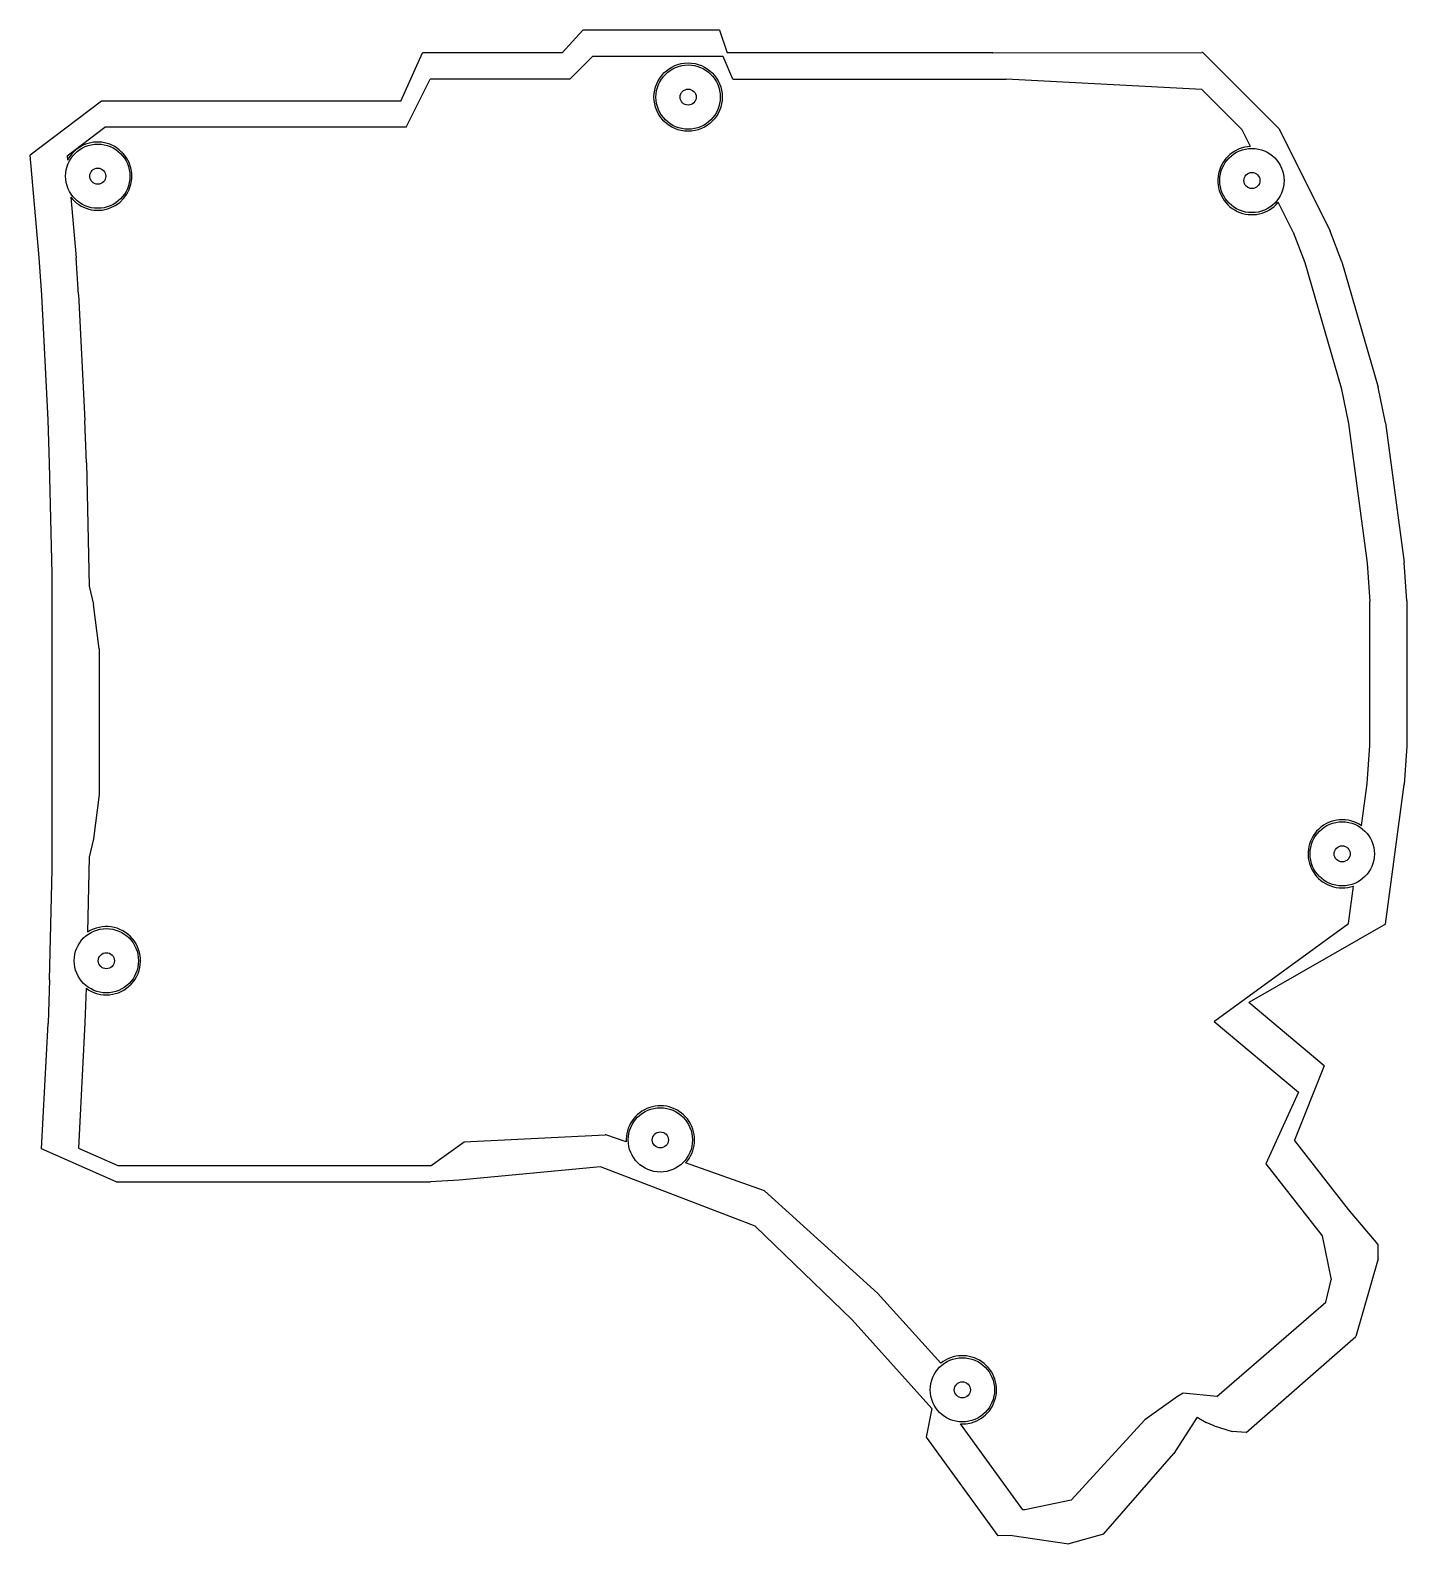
# Model space of a CAD drawing. Header units: metres. Extents: x -67 to 104, y -108 to 80.
import ezdxf

# ---------------------------------------------------------------- set-up
doc = ezdxf.new("R2010")
doc.units = ezdxf.units.M

msp = doc.modelspace()

# ---------------------------------------------------------------- linework, layer by layer
for p, q in [((-0.61, 77.22, -5), (1.95, 80.04, -5)), ((-0.61, 77.22), (1.95, 80.04)), ((18.96, 80.04, -5), (1.95, 80.04, -5)), ((18.96, 80.04), (1.95, 80.04)), ((1.95, 80.04, -5), (1.95, 80.04)), ((18.96, 80.04, -5), (19.92, 77.22, -5)), ((18.96, 80.04), (19.92, 77.22)), ((18.96, 80.04, -5), (18.96, 80.04)), ((52.98, 77.22, -5), (78.97, 77.26, -5)), ((52.98, 77.22), (78.97, 77.26)), ((79.07, 77.26, -5), (78.97, 77.26, -5)), ((79.07, 77.26), (78.97, 77.26)), ((78.97, 77.26, -5), (78.97, 77.26)), ((88.57, 67.76, -5), (79.07, 77.26, -5)), ((88.57, 67.76), (79.07, 77.26)), ((79.07, 77.26, -5), (79.07, 77.26)), ((-20.7, 71.22, -5), (-18, 77.22, -5)), ((-20.7, 71.22), (-18, 77.22)), ((-0.61, 77.22, -5), (-18, 77.22, -5)), ((-0.61, 77.22), (-18, 77.22)), ((-18, 77.22, -5), (-18, 77.22)), ((-0.61, 77.22, -5), (-0.61, 77.22)), ((0.33, 73.96, -5), (3.15, 76.78, -5)), ((0.33, 73.96), (3.15, 76.78)), ((19.42, 76.78, -5), (3.15, 76.78, -5)), ((19.42, 76.78), (3.15, 76.78)), ((3.15, 76.78, -5), (3.15, 76.78)), ((20.61, 73.96, -5), (19.42, 76.78, -5)), ((20.61, 73.96), (19.42, 76.78)), ((19.42, 76.78, -5), (19.42, 76.78)), ((52.98, 77.22, -5), (19.92, 77.22, -5)), ((52.98, 77.22), (19.92, 77.22)), ((19.92, 77.22, -5), (19.92, 77.22)), ((52.98, 77.22, -5), (52.98, 77.22)), ((-20.04, 67.96, -5), (-17.06, 73.96, -5)), ((-20.04, 67.96), (-17.06, 73.96)), ((0.33, 73.96, -5), (-17.06, 73.96, -5)), ((0.33, 73.96), (-17.06, 73.96)), ((-17.06, 73.96, -5), (-17.06, 73.96)), ((0.33, 73.96, -5), (0.33, 73.96)), ((20.61, 73.96, -5), (54.61, 73.96, -5)), ((20.61, 73.96), (54.61, 73.96)), ((20.61, 73.96, -5), (20.61, 73.96)), ((78.97, 72.66, -5), (54.61, 73.96, -5)), ((78.97, 72.66), (54.61, 73.96)), ((54.61, 73.96, -5), (54.61, 73.96)), ((10.8, 71.72, -5), (10.8, 71.72)), ((11.05, 71.72, -5), (11.05, 71.72, -3)), ((14.05, 71.72, -3), (14.05, 71.72)), ((78.97, 72.66, -5), (83.97, 67.66, -5)), ((78.97, 72.66), (83.97, 67.66)), ((78.97, 72.66, -5), (78.97, 72.66)), ((-57.93, 71.22, -5), (-66.81, 64.5, -5)), ((-57.93, 71.22), (-66.81, 64.5)), ((-20.7, 71.22, -5), (-57.93, 71.22, -5)), ((-20.7, 71.22), (-57.93, 71.22)), ((-57.93, 71.22, -5), (-57.93, 71.22)), ((-20.7, 71.22, -5), (-20.7, 71.22)), ((-62.22, 64.43, -5), (-57.54, 67.96, -5)), ((-62.22, 64.43), (-57.54, 67.96)), ((-20.04, 67.96, -5), (-57.54, 67.96, -5)), ((-20.04, 67.96), (-57.54, 67.96)), ((-57.54, 67.96, -5), (-57.54, 67.96)), ((-20.04, 67.96, -5), (-20.04, 67.96)), ((85, 65.59, -5), (83.97, 67.66, -5)), ((85, 65.59), (83.97, 67.66)), ((83.97, 67.66, -5), (83.97, 67.66)), ((88.57, 67.76, -5), (94.94, 55.03, -5)), ((88.57, 67.76), (94.94, 55.03)), ((88.57, 67.76, -5), (88.57, 67.76)), ((-65.7, 51.77, -5), (-66.81, 64.5, -5)), ((-65.7, 51.77), (-66.81, 64.5)), ((-66.81, 64.5, -5), (-66.81, 64.5)), ((-62.22, 64.43, -5), (-62.17, 63.87, -5)), ((-62.22, 64.43), (-62.17, 63.87)), ((-62.22, 64.43, -5), (-62.22, 64.43)), ((85, 65.59, -5), (85, 65.59)), ((-62.17, 63.87, -5), (-62.17, 63.87)), ((-62.41, 61.88, -5), (-62.41, 61.88, -3)), ((-59.41, 61.88, -3), (-59.41, 61.88)), ((81.2, 61.34, -5), (81.2, 61.34, -3)), ((84.2, 61.34, -3), (84.2, 61.34)), ((-61.77, 59.27, -5), (-61.11, 51.7, -5)), ((-61.77, 59.27), (-61.11, 51.7)), ((-61.77, 59.27, -5), (-61.77, 59.27)), ((90.34, 54.93, -5), (88.48, 58.63, -5)), ((90.34, 54.93), (88.48, 58.63)), ((88.48, 58.63, -5), (88.48, 58.63)), ((90.34, 54.93, -5), (91.8, 51.12, -5)), ((90.34, 54.93), (91.8, 51.12)), ((90.34, 54.93, -5), (90.34, 54.93)), ((96.4, 51.22, -5), (94.94, 55.03, -5)), ((96.4, 51.22), (94.94, 55.03)), ((94.94, 55.03, -5), (94.94, 55.03)), ((-65.38, 47.08, -5), (-65.7, 51.77, -5)), ((-65.38, 47.08), (-65.7, 51.77)), ((-65.7, 51.77, -5), (-65.7, 51.77)), ((-60.8, 47.16, -5), (-61.11, 51.7, -5)), ((-60.8, 47.16), (-61.11, 51.7)), ((-61.11, 51.7, -5), (-61.11, 51.7)), ((91.8, 51.12, -5), (96.3, 35.53, -5)), ((91.8, 51.12), (96.3, 35.53)), ((91.8, 51.12, -5), (91.8, 51.12)), ((96.4, 51.22, -5), (100.9, 35.63, -5)), ((96.4, 51.22), (100.9, 35.63)), ((96.4, 51.22, -5), (96.4, 51.22)), ((-60.8, 47.16, -5), (-60.02, 31.49, -5)), ((-60.8, 47.16), (-60.02, 31.49)), ((-60.8, 47.16, -5), (-60.8, 47.16)), ((-64.6, 31.57, -5), (-65.38, 47.08, -5)), ((-64.6, 31.57), (-65.38, 47.08)), ((-65.38, 47.08, -5), (-65.38, 47.08)), ((96.3, 35.53, -5), (97.22, 31.1, -5)), ((96.3, 35.53), (97.22, 31.1)), ((96.3, 35.53, -5), (96.3, 35.53)), ((101.82, 31.2, -5), (100.9, 35.63, -5)), ((101.82, 31.2), (100.9, 35.63)), ((100.9, 35.63, -5), (100.9, 35.63)), ((-64.41, 26.11, -5), (-64.6, 31.57, -5)), ((-64.41, 26.11), (-64.6, 31.57)), ((-64.6, 31.57, -5), (-64.6, 31.57)), ((-59.83, 26.2, -5), (-60.02, 31.49, -5)), ((-59.83, 26.2), (-60.02, 31.49)), ((-60.02, 31.49, -5), (-60.02, 31.49)), ((97.22, 31.1, -5), (99.55, 13.71, -5)), ((97.22, 31.1), (99.55, 13.71)), ((97.22, 31.1, -5), (97.22, 31.1)), ((101.82, 31.2, -5), (104.15, 13.81, -5)), ((101.82, 31.2), (104.15, 13.81)), ((101.82, 31.2, -5), (101.82, 31.2)), ((-64.08, 12.38, -5), (-64.41, 26.11, -5)), ((-64.08, 12.38), (-64.41, 26.11)), ((-64.41, 26.11, -5), (-64.41, 26.11)), ((-59.83, 26.2, -5), (-59.47, 10.88, -5)), ((-59.83, 26.2), (-59.47, 10.88)), ((-59.83, 26.2, -5), (-59.83, 26.2)), ((99.55, 13.71, -5), (99.86, 8.95, -5)), ((99.55, 13.71), (99.86, 8.95)), ((99.55, 13.71, -5), (99.55, 13.71)), ((104.46, 9.05, -5), (104.15, 13.81, -5)), ((104.46, 9.05), (104.15, 13.81)), ((104.15, 13.81, -5), (104.15, 13.81)), ((-64.08, -24.38, -5), (-64.08, 12.38, -5)), ((-64.08, -24.38), (-64.08, 12.38)), ((-64.08, 12.38, -5), (-64.08, 12.38)), ((-59.47, 10.88, -5), (-58.92, 8.58, -5)), ((-59.47, 10.88), (-58.92, 8.58)), ((-59.47, 10.88, -5), (-59.47, 10.88)), ((-58.24, 3.05, -5), (-58.92, 8.58, -5)), ((-58.24, 3.05), (-58.92, 8.58)), ((-58.92, 8.58, -5), (-58.92, 8.58)), ((99.86, -8.95, -5), (99.86, 8.95, -5)), ((99.86, -8.95), (99.86, 8.95)), ((99.86, 8.95, -5), (99.86, 8.95)), ((104.46, 9.05, -5), (104.46, -9.05, -5)), ((104.46, 9.05), (104.46, -9.05)), ((104.46, 9.05, -5), (104.46, 9.05)), ((-58.24, 3.05, -5), (-58.24, -15.05, -5)), ((-58.24, 3.05), (-58.24, -15.05)), ((-58.24, 3.05, -5), (-58.24, 3.05)), ((99.55, -13.71, -5), (99.86, -8.95, -5)), ((99.55, -13.71), (99.86, -8.95)), ((99.86, -8.95, -5), (99.86, -8.95)), ((104.46, -9.05, -5), (104.15, -13.81, -5)), ((104.46, -9.05), (104.15, -13.81)), ((104.46, -9.05, -5), (104.46, -9.05)), ((-58.24, -15.05, -5), (-58.92, -20.58, -5)), ((-58.24, -15.05), (-58.92, -20.58)), ((-58.24, -15.05, -5), (-58.24, -15.05)), ((98.84, -18.95, -5), (99.55, -13.71, -5)), ((98.84, -18.95), (99.55, -13.71)), ((99.55, -13.71, -5), (99.55, -13.71)), ((101.82, -31.2, -5), (104.15, -13.81, -5)), ((101.82, -31.2), (104.15, -13.81)), ((104.15, -13.81, -5), (104.15, -13.81)), ((-58.92, -20.58, -5), (-59.47, -22.88, -5)), ((-58.92, -20.58), (-59.47, -22.88)), ((-58.92, -20.58, -5), (-58.92, -20.58)), ((98.84, -18.95, -5), (98.84, -18.95)), ((92.43, -22.45, -5), (92.43, -22.45, -3)), ((95.43, -22.45, -3), (95.43, -22.45)), ((-64.41, -38.11, -5), (-64.08, -24.38, -5)), ((-64.41, -38.11), (-64.08, -24.38)), ((-64.08, -24.38, -5), (-64.08, -24.38)), ((-59.47, -22.88, -5), (-59.68, -32.2, -5)), ((-59.47, -22.88), (-59.68, -32.2)), ((-59.47, -22.88, -5), (-59.47, -22.88)), ((97.22, -31.1, -5), (97.84, -26.47, -5)), ((97.22, -31.1), (97.84, -26.47)), ((97.84, -26.47, -5), (97.84, -26.47)), ((80.58, -43.24, -5), (97.22, -31.1, -5)), ((80.58, -43.24), (97.22, -31.1)), ((101.82, -31.2, -5), (84.81, -40.94, -5)), ((101.82, -31.2), (84.81, -40.94)), ((97.22, -31.1, -5), (97.22, -31.1)), ((101.82, -31.2, -5), (101.82, -31.2)), ((-59.68, -32.2, -5), (-59.68, -32.2)), ((-61.34, -35.75, -5), (-61.34, -35.75, -3)), ((-58.34, -35.75, -3), (-58.34, -35.75)), ((-64.41, -38.11, -5), (-64.6, -43.57, -5)), ((-64.41, -38.11), (-64.6, -43.57)), ((-64.41, -38.11, -5), (-64.41, -38.11)), ((-59.86, -39.17, -5), (-60.02, -43.49, -5)), ((-59.86, -39.17), (-60.02, -43.49)), ((-59.86, -39.17, -5), (-59.86, -39.17)), ((94.2, -48.83, -5), (84.81, -40.94, -5)), ((94.2, -48.83), (84.81, -40.94)), ((84.81, -40.94, -5), (84.81, -40.94)), ((80.52, -43.31, -5), (80.58, -43.24, -5)), ((80.52, -43.31), (80.58, -43.24)), ((80.52, -43.31, -5), (90.99, -52.11, -5)), ((80.52, -43.31), (90.99, -52.11)), ((80.52, -43.31, -5), (80.52, -43.31)), ((80.58, -43.24, -5), (80.58, -43.24)), ((-65.39, -59.16, -5), (-64.6, -43.57, -5)), ((-65.39, -59.16), (-64.6, -43.57)), ((-64.6, -43.57, -5), (-64.6, -43.57)), ((-60.02, -43.49, -5), (-60.8, -59.08, -5)), ((-60.02, -43.49), (-60.8, -59.08)), ((-60.02, -43.49, -5), (-60.02, -43.49)), ((94.2, -48.83, -5), (90.49, -58.1, -5)), ((94.2, -48.83), (90.49, -58.1)), ((94.2, -48.83, -5), (94.2, -48.83)), ((90.99, -52.11, -5), (86.94, -61.01, -5)), ((90.99, -52.11), (86.94, -61.01)), ((90.99, -52.11, -5), (90.99, -52.11)), ((-16.91, -61.24, -5), (-12.81, -58.27, -5)), ((-16.91, -61.24), (-12.81, -58.27)), ((-12.81, -58.27, -5), (4.71, -57.41, -5)), ((-12.81, -58.27), (4.71, -57.41)), ((-12.81, -58.27, -5), (-12.81, -58.27)), ((4.8, -57.41, -5), (4.71, -57.41, -5)), ((4.8, -57.41), (4.71, -57.41)), ((4.71, -57.41, -5), (4.71, -57.41)), ((7.34, -58.3, -5), (4.8, -57.41, -5)), ((7.34, -58.3), (4.8, -57.41)), ((4.8, -57.41, -5), (4.8, -57.41)), ((7.34, -58.3, -5), (7.34, -58.3)), ((7.59, -58.05, -5), (7.59, -58.05, -3)), ((10.59, -58.05, -3), (10.59, -58.05)), ((90.49, -58.1, -5), (90.49, -58.1)), ((97.22, -66.71, -5), (90.49, -58.1, -5)), ((97.22, -66.71), (90.49, -58.1)), ((-56.13, -63.28, -5), (-65.39, -59.16, -5)), ((-56.13, -63.28), (-65.39, -59.16)), ((-65.39, -59.16, -5), (-65.39, -59.16)), ((-60.8, -59.08, -5), (-55.93, -61.24, -5)), ((-60.8, -59.08), (-55.93, -61.24)), ((-60.8, -59.08, -5), (-60.8, -59.08)), ((-55.93, -61.24, -5), (-16.91, -61.24, -5)), ((-55.93, -61.24), (-16.91, -61.24)), ((-55.93, -61.24, -5), (-55.93, -61.24)), ((-16.91, -61.24, -5), (-16.91, -61.24)), ((4.13, -61.4, -5), (-13.43, -63.04, -5)), ((4.13, -61.4), (-13.43, -63.04)), ((23.39, -68.78, -5), (4.13, -61.4, -5)), ((23.39, -68.78), (4.13, -61.4)), ((4.13, -61.4, -5), (4.13, -61.4)), ((24.57, -64.39, -5), (14.74, -60.91, -5)), ((24.57, -64.39), (14.74, -60.91)), ((14.74, -60.91, -5), (14.74, -60.91)), ((86.94, -61.01, -5), (93.95, -69.98, -5)), ((86.94, -61.01), (93.95, -69.98)), ((86.94, -61.01, -5), (86.94, -61.01)), ((-56.13, -63.28, -5), (-17.02, -63.28, -5)), ((-56.13, -63.28), (-17.02, -63.28)), ((-56.13, -63.28, -5), (-56.13, -63.28)), ((-13.43, -63.04, -5), (-17.02, -63.28, -5)), ((-13.43, -63.04), (-17.02, -63.28)), ((-17.02, -63.28, -5), (-17.02, -63.28)), ((-13.43, -63.04, -5), (-13.43, -63.04)), ((24.57, -64.39, -5), (38.63, -77.12, -5)), ((24.57, -64.39), (38.63, -77.12)), ((24.57, -64.39, -5), (24.57, -64.39)), ((97.22, -66.71, -5), (97.22, -66.71)), ((100.9, -71.05, -5), (97.22, -66.71, -5)), ((100.9, -71.05), (97.22, -66.71)), ((23.39, -68.78, -5), (35.46, -80.44, -5)), ((23.39, -68.78), (35.46, -80.44)), ((23.39, -68.78, -5), (23.39, -68.78)), ((93.95, -69.98, -5), (95.06, -75.46, -5)), ((93.95, -69.98), (95.06, -75.46)), ((93.95, -69.98, -5), (93.95, -69.98)), ((100.9, -71.05, -5), (100.9, -71.05)), ((100.9, -72.84, -5), (100.9, -71.05, -5)), ((100.9, -72.84), (100.9, -71.05)), ((100.9, -72.84, -5), (98.13, -82.5, -5)), ((100.9, -72.84), (98.13, -82.5)), ((100.9, -72.84, -5), (100.9, -72.84)), ((46.48, -85.84, -5), (38.63, -77.12, -5)), ((46.48, -85.84), (38.63, -77.12)), ((38.63, -77.12, -5), (38.63, -77.12)), ((94.38, -78.24, -5), (95.06, -75.46, -5)), ((94.38, -78.24), (95.06, -75.46)), ((95.06, -75.46, -5), (95.06, -75.46)), ((80.83, -89.97, -5), (94.38, -78.24, -5)), ((80.83, -89.97), (94.38, -78.24)), ((94.38, -78.24, -5), (94.38, -78.24)), ((35.46, -80.44, -5), (45.39, -91.47, -5)), ((35.46, -80.44), (45.39, -91.47)), ((35.46, -80.44, -5), (35.46, -80.44)), ((84.5, -94.45, -5), (98.13, -82.5, -5)), ((84.5, -94.45), (98.13, -82.5)), ((98.13, -82.5, -5), (98.13, -82.5)), ((46.48, -85.84, -5), (46.48, -85.84)), ((45.17, -89.15, -5), (45.17, -89.15, -3)), ((48.17, -89.15, -3), (48.17, -89.15)), ((75.94, -89.96, -5), (71.88, -92.9, -5)), ((75.94, -89.96), (71.88, -92.9)), ((76.65, -89.56, -5), (75.94, -89.96, -5)), ((76.65, -89.56), (75.94, -89.96)), ((75.94, -89.96, -5), (75.94, -89.96)), ((80.83, -89.97, -5), (76.65, -89.56, -5)), ((80.83, -89.97), (76.65, -89.56)), ((76.65, -89.56, -5), (76.65, -89.56)), ((80.83, -89.97, -5), (80.83, -89.97)), ((45.39, -91.47, -5), (44.65, -95.02, -5)), ((45.39, -91.47), (44.65, -95.02)), ((45.39, -91.47, -5), (45.39, -91.47)), ((56.69, -104.08, -5), (48.93, -93.39, -5)), ((56.69, -104.08), (48.93, -93.39)), ((48.93, -93.39, -5), (48.93, -93.39)), ((62.71, -102.89, -5), (71.88, -92.9, -5)), ((62.71, -102.89), (71.88, -92.9)), ((71.88, -92.9, -5), (71.88, -92.9)), ((78.38, -92.56, -5), (75.48, -97.07, -5)), ((78.38, -92.56), (75.48, -97.07)), ((78.38, -92.56, -5), (79.5, -93.2, -5)), ((78.38, -92.56), (79.5, -93.2)), ((78.38, -92.56, -5), (78.38, -92.56)), ((80.48, -93.61, -5), (79.5, -93.2, -5)), ((80.48, -93.61), (79.5, -93.2)), ((79.5, -93.2, -5), (79.5, -93.2)), ((80.48, -93.61, -5), (82.72, -94.34, -5)), ((80.48, -93.61), (82.72, -94.34)), ((80.48, -93.61, -5), (80.48, -93.61)), ((44.65, -95.02, -5), (53.57, -107.3, -5)), ((44.65, -95.02), (53.57, -107.3)), ((44.65, -95.02, -5), (44.65, -95.02)), ((84.5, -94.45, -5), (82.72, -94.34, -5)), ((84.5, -94.45), (82.72, -94.34)), ((82.72, -94.34, -5), (82.72, -94.34)), ((84.5, -94.45, -5), (84.5, -94.45)), ((66.75, -107.1, -5), (75.48, -97.07, -5)), ((66.75, -107.1), (75.48, -97.07)), ((75.48, -97.07, -5), (75.48, -97.07)), ((62.71, -102.89, -5), (56.95, -104.07, -5)), ((62.71, -102.89), (56.95, -104.07)), ((62.71, -102.89, -5), (62.71, -102.89)), ((56.95, -104.07, -5), (56.69, -104.08, -5)), ((56.95, -104.07), (56.69, -104.08)), ((56.69, -104.08, -5), (56.69, -104.08)), ((56.95, -104.07, -5), (56.95, -104.07)), ((55.37, -107.29, -5), (53.57, -107.3, -5)), ((55.37, -107.29), (53.57, -107.3)), ((53.57, -107.3, -5), (53.57, -107.3)), ((55.37, -107.29, -5), (62.41, -108.3, -5)), ((55.37, -107.29), (62.41, -108.3)), ((55.37, -107.29, -5), (55.37, -107.29)), ((66.75, -107.1, -5), (62.41, -108.3, -5)), ((66.75, -107.1), (62.41, -108.3)), ((66.75, -107.1, -5), (66.75, -107.1)), ((62.41, -108.3, -5), (62.41, -108.3))]:
    msp.add_line(p, q)
for centre, radius in [((15.05, 71.72, -5), 4.25), ((15.05, 71.72), 4.25), ((15.05, 71.72, -5), 4), ((15.05, 71.72, -3), 4), ((15.05, 71.72, -5), 1), ((15.05, 71.72), 1), ((15.05, 71.72, -3), 1), ((-58.41, 61.88, -5), 4), ((-58.41, 61.88, -3), 4), ((85.2, 61.34, -5), 4), ((85.2, 61.34, -3), 4), ((-58.41, 61.88), 1), ((-58.41, 61.88, -3), 1), ((85.2, 61.34), 1), ((85.2, 61.34, -3), 1), ((96.43, -22.45, -5), 4), ((96.43, -22.45, -3), 4), ((96.43, -22.45), 1), ((96.43, -22.45, -3), 1), ((-57.34, -35.75, -5), 4), ((-57.34, -35.75, -3), 4), ((-57.34, -35.75), 1), ((-57.34, -35.75, -3), 1), ((11.59, -58.05, -5), 4), ((11.59, -58.05, -3), 4), ((11.59, -58.05), 1), ((11.59, -58.05, -3), 1), ((49.17, -89.15, -5), 4), ((49.17, -89.15, -3), 4), ((49.17, -89.15), 1), ((49.17, -89.15, -3), 1)]:
    msp.add_circle(centre, radius)
for centre, start, end in [((-58.41, 61.88, -5), -142.1861, 152.1483), ((-58.41, 61.88), -142.1861, 152.1483), ((85.2, 61.34, -5), -267.3052, -39.5648), ((85.2, 61.34), -267.3052, -39.5648), ((96.43, -22.45, -5), -304.5469, -70.7145), ((96.43, -22.45), -304.5469, -70.7145), ((-57.34, -35.75, -5), -126.3745, 123.4961), ((-57.34, -35.75), -126.3745, 123.4961), ((11.59, -58.05, -5), -402.2956, -176.5939), ((11.59, -58.05), -402.2956, -176.5939), ((49.17, -89.15, -5), -93.1707, 129.1091), ((49.17, -89.15), -93.1707, 129.1091)]:
    msp.add_arc(centre, 4.25, start, end)

doc.saveas('drawing.dxf')
